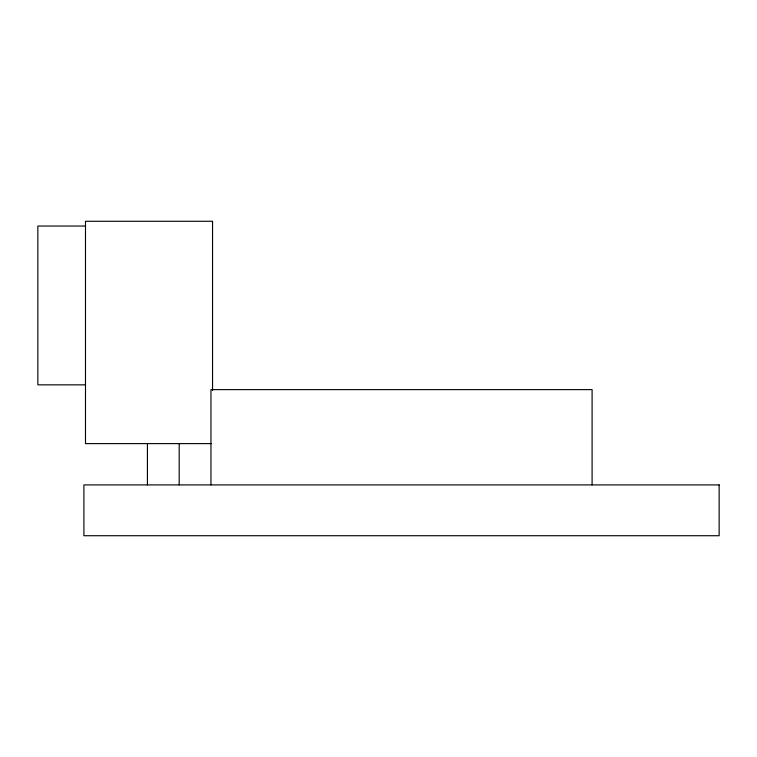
<?xml version="1.0" encoding="UTF-8"?>
<svg xmlns="http://www.w3.org/2000/svg" width="757" height="757" viewBox="0 0 757 757"><rect width="100%" height="100%" fill="white"/><g stroke="black" fill="none" stroke-linecap="round" stroke-linejoin="round"><path stroke-width="1.14" d="M85.494 226.04L37.85 226.04L37.85 384.849L85.494 384.849M211.364 443.611L85.494 443.611L85.494 221.281L212.547 221.281L212.547 390.394M592.097 484.906L592.097 389.618L210.957 389.618L210.957 484.906M179.191 443.611L179.191 484.906M147.426 443.611L147.426 484.906M719.15 484.906L83.904 484.906L83.904 535.719L719.15 535.719L719.15 484.906"/></g></svg>
